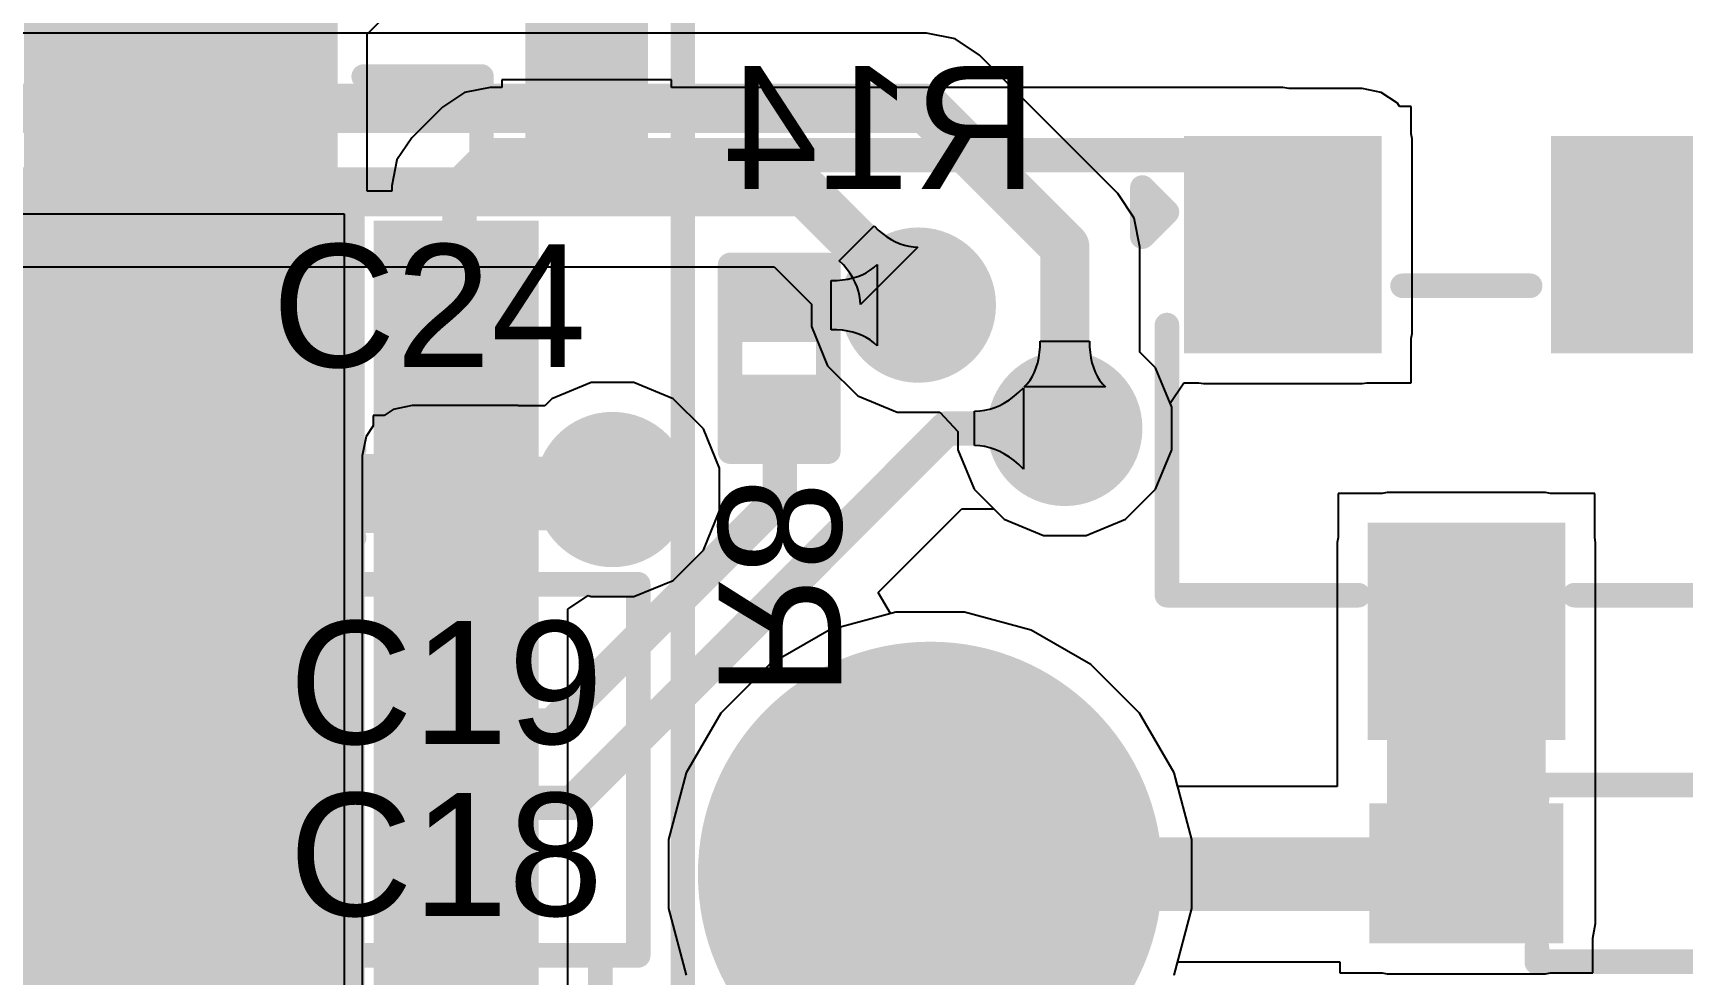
# Model space of a CAD drawing. Header units: millimetres. Extents: x -0.24 to 4.31, y 0 to 2.89.
# Drawn here: x 0.2416 to 0.5778, y 0.4435 to 0.6352 of the extents above; entities that cross this region are included whole.
import ezdxf

# ---------------------------------------------------------------- set-up
doc = ezdxf.new("R2010")
doc.units = ezdxf.units.MM
doc.header["$MEASUREMENT"] = 0
for name, color, linetype in [('BottomLayer', 5, 'Continuous'), ('BottomOverlay', 54, 'Continuous'), ('BottomPaste', 16, 'Continuous'), ('BottomSolder', 6, 'Continuous'), ('MultiLayer', 9, 'Continuous'), ('PadHoleLayer', 156, 'Continuous'), ('TopLayer', 1, 'Continuous'), ('TopOverlay', 2, 'Continuous'), ('TopPaste', 8, 'Continuous'), ('TopSolder', 216, 'Continuous'), ('ViaHoleLayer', 16, 'Continuous')]:
    doc.layers.add(name, color=color, linetype=linetype)
doc.styles.add('Arial', font='', dxfattribs={"height": 0.2})
doc.styles.get('Arial').set_extended_font_data('Arial')

# ---------------------------------------------------------------- blocks, each defined once
blk = doc.blocks.new('HF32FA_G_005_HSL1_21')
at = {"layer": 'BottomLayer'}
h = blk.add_hatch(color=5, dxfattribs=at)
edge = h.paths.add_edge_path()
edge.add_arc((-0.3, 0.14961), 0.04331, 0, 360)
at = {"layer": 'BottomSolder'}
h = blk.add_hatch(color=6, dxfattribs=at)
edge = h.paths.add_edge_path()
edge.add_arc((-0.3, 0.14961), 0.04731, 0, 360)
at = {"layer": 'MultiLayer'}
h = blk.add_hatch(color=9, dxfattribs=at)
edge = h.paths.add_edge_path()
edge.add_arc((-0.3, 0.14961), 0.04331, 0, 360)
at = {"layer": 'PadHoleLayer'}
h = blk.add_hatch(color=156, dxfattribs=at)
edge = h.paths.add_edge_path()
edge.add_arc((-0.3, 0.14961), 0.02165, 0, 360)
at = {"layer": 'TopLayer'}
h = blk.add_hatch(color=1, dxfattribs=at)
edge = h.paths.add_edge_path()
edge.add_arc((-0.3, 0.14961), 0.04331, 0, 360)
at = {"layer": 'TopSolder'}
h = blk.add_hatch(color=216, dxfattribs=at)
edge = h.paths.add_edge_path()
edge.add_arc((-0.3, 0.14961), 0.04731, 0, 360)
at = {"layer": 'TopOverlay', "const_width": 0.005}
blk.add_lwpolyline([(-0.347, 0.2), (0.347, 0.2)], dxfattribs=at)
blk = doc.blocks.new('QFNWB_56__7_7__B_29')
at = {"layer": 'BottomLayer'}
for points in [[(0.1122, 0.1122), (0.1122, -0.1122), (-0.1122, -0.1122), (-0.1122, 0.1122)], [(0.12205, -0.05079), (0.14764, -0.05079), (0.14764, -0.05945), (0.12205, -0.05945)], [(0.12205, -0.06654), (0.14764, -0.06654), (0.14764, -0.0752), (0.12205, -0.0752)], [(0.12205, -0.08228), (0.14764, -0.08228), (0.14764, -0.09094), (0.12205, -0.09094)], [(0.12205, -0.09803), (0.14764, -0.09803), (0.14764, -0.10669), (0.12205, -0.10669)], [(-0.03504, -0.12205), (-0.03504, -0.14764), (-0.0437, -0.14764), (-0.0437, -0.12205)], [(-0.01929, -0.12205), (-0.01929, -0.14764), (-0.02795, -0.14764), (-0.02795, -0.12205)], [(-0.00354, -0.12205), (-0.00354, -0.14764), (-0.0122, -0.14764), (-0.0122, -0.12205)], [(0.0122, -0.12205), (0.0122, -0.14764), (0.00354, -0.14764), (0.00354, -0.12205)], [(0.02795, -0.12205), (0.02795, -0.14764), (0.01929, -0.14764), (0.01929, -0.12205)], [(0.0437, -0.12205), (0.0437, -0.14764), (0.03504, -0.14764), (0.03504, -0.12205)], [(0.05945, -0.12205), (0.05945, -0.14764), (0.05079, -0.14764), (0.05079, -0.12205)], [(0.0752, -0.12205), (0.0752, -0.14764), (0.06654, -0.14764), (0.06654, -0.12205)], [(0.09094, -0.12205), (0.09094, -0.14764), (0.08228, -0.14764), (0.08228, -0.12205)], [(0.10669, -0.12205), (0.10669, -0.14764), (0.09803, -0.14764), (0.09803, -0.12205)]]:
    blk.add_hatch(color=5, dxfattribs=at).paths.add_polyline_path(points)
at = {"layer": 'BottomPaste'}
for points in [[(0.1122, 0.1122), (0.1122, -0.1122), (-0.1122, -0.1122), (-0.1122, 0.1122)], [(0.12205, -0.05079), (0.14764, -0.05079), (0.14764, -0.05945), (0.12205, -0.05945)], [(0.12205, -0.06654), (0.14764, -0.06654), (0.14764, -0.0752), (0.12205, -0.0752)], [(0.12205, -0.08228), (0.14764, -0.08228), (0.14764, -0.09094), (0.12205, -0.09094)], [(0.12205, -0.09803), (0.14764, -0.09803), (0.14764, -0.10669), (0.12205, -0.10669)], [(-0.03504, -0.12205), (-0.03504, -0.14764), (-0.0437, -0.14764), (-0.0437, -0.12205)], [(-0.01929, -0.12205), (-0.01929, -0.14764), (-0.02795, -0.14764), (-0.02795, -0.12205)], [(-0.00354, -0.12205), (-0.00354, -0.14764), (-0.0122, -0.14764), (-0.0122, -0.12205)], [(0.0122, -0.12205), (0.0122, -0.14764), (0.00354, -0.14764), (0.00354, -0.12205)], [(0.02795, -0.12205), (0.02795, -0.14764), (0.01929, -0.14764), (0.01929, -0.12205)], [(0.0437, -0.12205), (0.0437, -0.14764), (0.03504, -0.14764), (0.03504, -0.12205)], [(0.05945, -0.12205), (0.05945, -0.14764), (0.05079, -0.14764), (0.05079, -0.12205)], [(0.0752, -0.12205), (0.0752, -0.14764), (0.06654, -0.14764), (0.06654, -0.12205)], [(0.09094, -0.12205), (0.09094, -0.14764), (0.08228, -0.14764), (0.08228, -0.12205)], [(0.10669, -0.12205), (0.10669, -0.14764), (0.09803, -0.14764), (0.09803, -0.12205)]]:
    blk.add_hatch(color=16, dxfattribs=at).paths.add_polyline_path(points)
at = {"layer": 'BottomSolder'}
for points in [[(0.1162, 0.1162), (0.1162, -0.1162), (-0.1162, -0.1162), (-0.1162, 0.1162)], [(0.11805, -0.04679), (0.15164, -0.04679), (0.15164, -0.06345), (0.11805, -0.06345)], [(0.11805, -0.06254), (0.15164, -0.06254), (0.15164, -0.0792), (0.11805, -0.0792)], [(0.11805, -0.07828), (0.15164, -0.07828), (0.15164, -0.09495), (0.11805, -0.09495)], [(0.11805, -0.09403), (0.15164, -0.09403), (0.15164, -0.11069), (0.11805, -0.11069)], [(-0.03104, -0.11805), (-0.03104, -0.15164), (-0.0477, -0.15164), (-0.0477, -0.11805)], [(-0.01529, -0.11805), (-0.01529, -0.15164), (-0.03195, -0.15164), (-0.03195, -0.11805)], [(0.00046, -0.11805), (0.00046, -0.15164), (-0.0162, -0.15164), (-0.0162, -0.11805)], [(0.0162, -0.11805), (0.0162, -0.15164), (-0.00046, -0.15164), (-0.00046, -0.11805)], [(0.03195, -0.11805), (0.03195, -0.15164), (0.01529, -0.15164), (0.01529, -0.11805)], [(0.0477, -0.11805), (0.0477, -0.15164), (0.03104, -0.15164), (0.03104, -0.11805)], [(0.06345, -0.11805), (0.06345, -0.15164), (0.04679, -0.15164), (0.04679, -0.11805)], [(0.0792, -0.11805), (0.0792, -0.15164), (0.06254, -0.15164), (0.06254, -0.11805)], [(0.09494, -0.11805), (0.09494, -0.15164), (0.07828, -0.15164), (0.07828, -0.11805)], [(0.11069, -0.11805), (0.11069, -0.15164), (0.09403, -0.15164), (0.09403, -0.11805)]]:
    blk.add_hatch(color=6, dxfattribs=at).paths.add_polyline_path(points)
at = {"layer": 'BottomOverlay', "const_width": 0.005}
for points in [[(0.14, -0.116), (0.14, -0.14)], [(0.115, -0.14), (0.14, -0.14)]]:
    blk.add_lwpolyline(points, dxfattribs=at)
at = {"layer": 'BottomOverlay', "const_width": 0.0025}
for points in [[(0.13875, -0.116, 1), (0.14125, -0.116, 1)], [(0.11375, -0.14, 1), (0.11625, -0.14, 1)], [(0.13875, -0.14, 1), (0.14125, -0.14, 1)], [(0.13875, -0.14, 1), (0.14125, -0.14, 1)]]:
    blk.add_lwpolyline(points, format="xyb", close=True, dxfattribs=at)
blk = doc.blocks.new('R___0201_B_43')
at = {"layer": 'BottomLayer'}
for points in [[(-0.01614, 0.00728), (-0.00551, 0.00728), (-0.00551, -0.00728), (-0.01614, -0.00728)], [(0.00551, 0.00728), (0.01614, 0.00728), (0.01614, -0.00728), (0.00551, -0.00728)]]:
    blk.add_hatch(color=5, dxfattribs=at).paths.add_polyline_path(points)
at = {"layer": 'BottomPaste'}
for points in [[(-0.01614, 0.00728), (-0.00551, 0.00728), (-0.00551, -0.00728), (-0.01614, -0.00728)], [(0.00551, 0.00728), (0.01614, 0.00728), (0.01614, -0.00728), (0.00551, -0.00728)]]:
    blk.add_hatch(color=16, dxfattribs=at).paths.add_polyline_path(points)
at = {"layer": 'BottomSolder'}
for points in [[(-0.01831, 0.00945), (-0.00335, 0.00945), (-0.00335, -0.00945), (-0.01831, -0.00945)], [(0.00335, 0.00945), (0.01831, 0.00945), (0.01831, -0.00945), (0.00335, -0.00945)]]:
    blk.add_hatch(color=6, dxfattribs=at).paths.add_polyline_path(points)
at = {"layer": 'BottomOverlay', "const_width": 0.005}
for points in [[(-0.019, 0.01), (0.019, 0.01)], [(-0.019, 0.01), (-0.019, -0.01)], [(0.019, 0.01), (0.019, -0.01)], [(-0.019, -0.01), (0.019, -0.01)]]:
    blk.add_lwpolyline(points, dxfattribs=at)
at = {"layer": 'BottomOverlay', "const_width": 0.0025}
for points in [[(-0.02025, 0.01, 1), (-0.01775, 0.01, 1)], [(-0.02025, 0.01, 1), (-0.01775, 0.01, 1)], [(0.01775, 0.01, 1), (0.02025, 0.01, 1)], [(0.01775, 0.01, 1), (0.02025, 0.01, 1)], [(-0.02025, -0.01, 1), (-0.01775, -0.01, 1)], [(-0.02025, -0.01, 1), (-0.01775, -0.01, 1)], [(0.01775, -0.01, 1), (0.02025, -0.01, 1)], [(0.01775, -0.01, 1), (0.02025, -0.01, 1)]]:
    blk.add_lwpolyline(points, format="xyb", close=True, dxfattribs=at)
blk = doc.blocks.new('R___0201_B_48')
at = {"layer": 'BottomLayer'}
for points in [[(-0.01614, 0.00728), (-0.00551, 0.00728), (-0.00551, -0.00728), (-0.01614, -0.00728)], [(0.00551, 0.00728), (0.01614, 0.00728), (0.01614, -0.00728), (0.00551, -0.00728)]]:
    blk.add_hatch(color=5, dxfattribs=at).paths.add_polyline_path(points)
at = {"layer": 'BottomPaste'}
for points in [[(-0.01614, 0.00728), (-0.00551, 0.00728), (-0.00551, -0.00728), (-0.01614, -0.00728)], [(0.00551, 0.00728), (0.01614, 0.00728), (0.01614, -0.00728), (0.00551, -0.00728)]]:
    blk.add_hatch(color=16, dxfattribs=at).paths.add_polyline_path(points)
at = {"layer": 'BottomSolder'}
for points in [[(-0.01831, 0.00945), (-0.00335, 0.00945), (-0.00335, -0.00945), (-0.01831, -0.00945)], [(0.00335, 0.00945), (0.01831, 0.00945), (0.01831, -0.00945), (0.00335, -0.00945)]]:
    blk.add_hatch(color=6, dxfattribs=at).paths.add_polyline_path(points)
at = {"layer": 'BottomOverlay', "const_width": 0.005}
for points in [[(-0.019, 0.01), (0.019, 0.01)], [(-0.019, 0.01), (-0.019, -0.01)], [(0.019, 0.01), (0.019, -0.01)], [(-0.019, -0.01), (0.019, -0.01)]]:
    blk.add_lwpolyline(points, dxfattribs=at)
at = {"layer": 'BottomOverlay', "const_width": 0.0025}
for points in [[(-0.02025, 0.01, 1), (-0.01775, 0.01, 1)], [(-0.02025, 0.01, 1), (-0.01775, 0.01, 1)], [(0.01775, 0.01, 1), (0.02025, 0.01, 1)], [(0.01775, 0.01, 1), (0.02025, 0.01, 1)], [(-0.02025, -0.01, 1), (-0.01775, -0.01, 1)], [(-0.02025, -0.01, 1), (-0.01775, -0.01, 1)], [(0.01775, -0.01, 1), (0.02025, -0.01, 1)], [(0.01775, -0.01, 1), (0.02025, -0.01, 1)]]:
    blk.add_lwpolyline(points, format="xyb", close=True, dxfattribs=at)
blk = doc.blocks.new('SOT_23_B_51')
at = {"layer": 'BottomLayer'}
for points in [[(-0.05354, 0.05748), (-0.02126, 0.05748), (-0.02126, 0.02126), (-0.05354, 0.02126)], [(0.02126, 0.05748), (0.05354, 0.05748), (0.05354, 0.02126), (0.02126, 0.02126)], [(-0.01614, -0.02126), (0.01614, -0.02126), (0.01614, -0.05748), (-0.01614, -0.05748)]]:
    blk.add_hatch(color=5, dxfattribs=at).paths.add_polyline_path(points)
at = {"layer": 'BottomPaste'}
for points in [[(-0.05354, 0.05748), (-0.02126, 0.05748), (-0.02126, 0.02126), (-0.05354, 0.02126)], [(0.02126, 0.05748), (0.05354, 0.05748), (0.05354, 0.02126), (0.02126, 0.02126)], [(-0.01614, -0.02126), (0.01614, -0.02126), (0.01614, -0.05748), (-0.01614, -0.05748)]]:
    blk.add_hatch(color=16, dxfattribs=at).paths.add_polyline_path(points)
at = {"layer": 'BottomSolder'}
for points in [[(-0.05754, 0.06148), (-0.01726, 0.06148), (-0.01726, 0.01726), (-0.05754, 0.01726)], [(0.01726, 0.06148), (0.05754, 0.06148), (0.05754, 0.01726), (0.01726, 0.01726)], [(-0.02014, -0.01726), (0.02014, -0.01726), (0.02014, -0.06148), (-0.02014, -0.06148)]]:
    blk.add_hatch(color=6, dxfattribs=at).paths.add_polyline_path(points)
at = {"layer": 'BottomOverlay', "const_width": 0.005}
for points in [[(-0.066, 0.041), (-0.066, 0.051)], [(-0.066, 0.051), (-0.061, 0.046)], [(-0.066, 0.041), (-0.061, 0.046)], [(-0.013, 0.031), (0.013, 0.031)], [(-0.061, -0.032), (-0.061, 0.023)], [(0.061, -0.032), (0.061, 0.023)], [(-0.061, -0.032), (-0.022, -0.032)], [(0.022, -0.032), (0.061, -0.032)]]:
    blk.add_lwpolyline(points, dxfattribs=at)
at = {"layer": 'BottomOverlay', "const_width": 0.0025}
for points in [[(-0.06725, 0.051, 1), (-0.06475, 0.051, 1)], [(-0.06725, 0.051, 1), (-0.06475, 0.051, 1)], [(-0.06225, 0.046, 1), (-0.05975, 0.046, 1)], [(-0.06225, 0.046, 1), (-0.05975, 0.046, 1)], [(-0.06725, 0.041, 1), (-0.06475, 0.041, 1)], [(-0.06725, 0.041, 1), (-0.06475, 0.041, 1)], [(-0.01425, 0.031, 1), (-0.01175, 0.031, 1)], [(0.01175, 0.031, 1), (0.01425, 0.031, 1)], [(-0.06225, 0.023, 1), (-0.05975, 0.023, 1)], [(0.05975, 0.023, 1), (0.06225, 0.023, 1)], [(-0.06225, -0.032, 1), (-0.05975, -0.032, 1)], [(-0.06225, -0.032, 1), (-0.05975, -0.032, 1)], [(-0.02325, -0.032, 1), (-0.02075, -0.032, 1)], [(0.02075, -0.032, 1), (0.02325, -0.032, 1)], [(0.05975, -0.032, 1), (0.06225, -0.032, 1)], [(0.05975, -0.032, 1), (0.06225, -0.032, 1)]]:
    blk.add_lwpolyline(points, format="xyb", close=True, dxfattribs=at)
blk = doc.blocks.new('SOD_523F_B_58')
at = {"layer": 'BottomLayer'}
for points in [[(-0.05512, 0.01024), (-0.02362, 0.01024), (-0.02362, -0.01024), (-0.05512, -0.01024)], [(0.02362, 0.01024), (0.05512, 0.01024), (0.05512, -0.01024), (0.02362, -0.01024)]]:
    blk.add_hatch(color=5, dxfattribs=at).paths.add_polyline_path(points)
at = {"layer": 'BottomOverlay'}
for points in [[(0.02902, 0.01299), (0.07002, 0.01299), (0.07002, 0.01999), (0.02902, 0.01999)], [(0.05902, -0.01401), (0.07002, -0.01401), (0.07002, 0.01499), (0.05902, 0.01499)], [(0.02902, -0.02001), (0.07002, -0.02001), (0.07002, -0.01301), (0.02902, -0.01301)]]:
    blk.add_hatch(color=54, dxfattribs=at).paths.add_polyline_path(points)
at = {"layer": 'BottomPaste'}
for points in [[(-0.05512, 0.01024), (-0.02362, 0.01024), (-0.02362, -0.01024), (-0.05512, -0.01024)], [(0.02362, 0.01024), (0.05512, 0.01024), (0.05512, -0.01024), (0.02362, -0.01024)]]:
    blk.add_hatch(color=16, dxfattribs=at).paths.add_polyline_path(points)
at = {"layer": 'BottomSolder'}
for points in [[(-0.05912, 0.01424), (-0.01962, 0.01424), (-0.01962, -0.01424), (-0.05912, -0.01424)], [(0.01962, 0.01424), (0.05912, 0.01424), (0.05912, -0.01424), (0.01962, -0.01424)]]:
    blk.add_hatch(color=6, dxfattribs=at).paths.add_polyline_path(points)
at = {"layer": 'BottomOverlay', "const_width": 0.005}
for points in [[(-0.025, 0.018), (0.029, 0.018)], [(-0.025, 0.01485), (-0.025, 0.018)], [(-0.025, -0.01815), (-0.025, -0.015)], [(-0.025, -0.018), (0.029, -0.018)]]:
    blk.add_lwpolyline(points, dxfattribs=at)
at = {"layer": 'BottomOverlay', "const_width": 0.0025}
for points in [[(-0.02625, 0.018, 1), (-0.02375, 0.018, 1)], [(-0.02625, 0.018, 1), (-0.02375, 0.018, 1)], [(0.02775, 0.018, 1), (0.03025, 0.018, 1)], [(-0.02625, 0.01485, 1), (-0.02375, 0.01485, 1)], [(-0.02625, -0.015, 1), (-0.02375, -0.015, 1)], [(-0.02625, -0.018, 1), (-0.02375, -0.018, 1)], [(-0.02625, -0.01815, 1), (-0.02375, -0.01815, 1)], [(0.02775, -0.018, 1), (0.03025, -0.018, 1)]]:
    blk.add_lwpolyline(points, format="xyb", close=True, dxfattribs=at)
blk = doc.blocks.new('CAP_0201_63')
at = {"layer": 'TopLayer'}
for points in [[(-0.01772, 0.00591), (-0.00591, 0.00591), (-0.00591, -0.00591), (-0.01772, -0.00591)], [(0.00591, 0.00591), (0.01772, 0.00591), (0.01772, -0.00591), (0.00591, -0.00591)]]:
    blk.add_hatch(color=1, dxfattribs=at).paths.add_polyline_path(points)
at = {"layer": 'TopPaste'}
for points in [[(-0.01772, 0.00591), (-0.00591, 0.00591), (-0.00591, -0.00591), (-0.01772, -0.00591)], [(0.00591, 0.00591), (0.01772, 0.00591), (0.01772, -0.00591), (0.00591, -0.00591)]]:
    blk.add_hatch(color=8, dxfattribs=at).paths.add_polyline_path(points)
at = {"layer": 'TopSolder'}
for points in [[(-0.01988, 0.00807), (-0.00374, 0.00807), (-0.00374, -0.00807), (-0.01988, -0.00807)], [(0.00374, 0.00807), (0.01988, 0.00807), (0.01988, -0.00807), (0.00374, -0.00807)]]:
    blk.add_hatch(color=216, dxfattribs=at).paths.add_polyline_path(points)
at = {"layer": 'TopOverlay', "const_width": 0.005}
for points in [[(-0.021, 0.009), (-0.008, 0.009)], [(-0.021, -0.009), (-0.021, 0.009)], [(0.008, 0.009), (0.021, 0.009)], [(0.021, -0.009), (0.021, 0.009)], [(-0.021, -0.009), (-0.008, -0.009)], [(0.008, -0.009), (0.021, -0.009)]]:
    blk.add_lwpolyline(points, dxfattribs=at)
at = {"layer": 'TopOverlay', "const_width": 0.0025}
for points in [[(-0.02225, 0.009, 1), (-0.01975, 0.009, 1)], [(-0.02225, 0.009, 1), (-0.01975, 0.009, 1)], [(-0.00925, 0.009, 1), (-0.00675, 0.009, 1)], [(0.00675, 0.009, 1), (0.00925, 0.009, 1)], [(0.01975, 0.009, 1), (0.02225, 0.009, 1)], [(0.01975, 0.009, 1), (0.02225, 0.009, 1)], [(-0.02225, -0.009, 1), (-0.01975, -0.009, 1)], [(-0.02225, -0.009, 1), (-0.01975, -0.009, 1)], [(-0.00925, -0.009, 1), (-0.00675, -0.009, 1)], [(0.00675, -0.009, 1), (0.00925, -0.009, 1)], [(0.01975, -0.009, 1), (0.02225, -0.009, 1)], [(0.01975, -0.009, 1), (0.02225, -0.009, 1)]]:
    blk.add_lwpolyline(points, format="xyb", close=True, dxfattribs=at)

msp = doc.modelspace()

# ---------------------------------------------------------------- hatches: boundary and pattern name
at = {"layer": 'BottomLayer'}
for points in [[(0.48009, 0.57403), (0.51237, 0.57403), (0.51237, 0.61371), (0.48009, 0.61371)], [(0.51749, 0.45391), (0.54977, 0.45391), (0.54977, 0.53152), (0.51749, 0.53152)]]:
    msp.add_hatch(color=5, dxfattribs=at).paths.add_polyline_path(points)
h = msp.add_hatch(color=5, dxfattribs=at)
edge = h.paths.add_edge_path()
edge.add_arc((0.422, 0.57983), 0.01181, 0, 360)
h = msp.add_hatch(color=5, dxfattribs=at)
edge = h.paths.add_edge_path()
edge.add_arc((0.26392, 0.557), 0.01181, 0, 360)
h = msp.add_hatch(color=5, dxfattribs=at)
edge = h.paths.add_edge_path()
edge.add_arc((0.45183, 0.55473), 0.01181, 0, 360)
h = msp.add_hatch(color=5, dxfattribs=at)
edge = h.paths.add_edge_path()
edge.add_arc((0.3597, 0.54229), 0.01181, 0, 360)
h = msp.add_hatch(color=5, dxfattribs=at)
edge = h.paths.add_edge_path()
edge.add_arc((0.26392, 0.511), 0.01181, 0, 360)
h = msp.add_hatch(color=5, dxfattribs=at)
edge = h.paths.add_edge_path()
edge.add_arc((0.26392, 0.465), 0.01181, 0, 360)
at = {"layer": 'BottomSolder'}
h = msp.add_hatch(color=6, dxfattribs=at)
edge = h.paths.add_edge_path()
edge.add_arc((0.422, 0.57983), 0.01581, 0, 360)
h = msp.add_hatch(color=6, dxfattribs=at)
edge = h.paths.add_edge_path()
edge.add_arc((0.26392, 0.557), 0.01581, 0, 360)
h = msp.add_hatch(color=6, dxfattribs=at)
edge = h.paths.add_edge_path()
edge.add_arc((0.45183, 0.55473), 0.01581, 0, 360)
h = msp.add_hatch(color=6, dxfattribs=at)
edge = h.paths.add_edge_path()
edge.add_arc((0.3597, 0.54229), 0.01581, 0, 360)
h = msp.add_hatch(color=6, dxfattribs=at)
edge = h.paths.add_edge_path()
edge.add_arc((0.26392, 0.511), 0.01581, 0, 360)
h = msp.add_hatch(color=6, dxfattribs=at)
edge = h.paths.add_edge_path()
edge.add_arc((0.26392, 0.465), 0.01581, 0, 360)
at = {"layer": 'TopLayer'}
h = msp.add_hatch(color=1, dxfattribs=at)
edge = h.paths.add_edge_path()
edge.add_arc((0.422, 0.57983), 0.01181, 0, 360)
for points in [[(0.1, 0.391), (0.288, 0.391), (0.288, 0.58), (0.1, 0.58)], [(0.31889, 0.37531), (0.34038, 0.37531), (0.34038, 0.54916), (0.31889, 0.54916)], [(0.27765, 0.53558), (0.30914, 0.53558), (0.30914, 0.54739), (0.27765, 0.54739)]]:
    msp.add_hatch(color=1, dxfattribs=at).paths.add_polyline_path(points)
h = msp.add_hatch(color=1, dxfattribs=at)
edge = h.paths.add_edge_path()
edge.add_arc((0.26392, 0.557), 0.01181, 0, 360)
h = msp.add_hatch(color=1, dxfattribs=at)
edge = h.paths.add_edge_path()
edge.add_arc((0.45183, 0.55473), 0.01181, 0, 360)
h = msp.add_hatch(color=1, dxfattribs=at)
edge = h.paths.add_edge_path()
edge.add_arc((0.3597, 0.54229), 0.01181, 0, 360)
h = msp.add_hatch(color=1, dxfattribs=at)
edge = h.paths.add_edge_path()
edge.add_arc((0.26392, 0.511), 0.01181, 0, 360)
h = msp.add_hatch(color=1, dxfattribs=at)
edge = h.paths.add_edge_path()
edge.add_arc((0.26392, 0.465), 0.01181, 0, 360)
at = {"layer": 'TopSolder'}
h = msp.add_hatch(color=216, dxfattribs=at)
edge = h.paths.add_edge_path()
edge.add_arc((0.422, 0.57983), 0.01581, 0, 360)
h = msp.add_hatch(color=216, dxfattribs=at)
edge = h.paths.add_edge_path()
edge.add_arc((0.26392, 0.557), 0.01581, 0, 360)
h = msp.add_hatch(color=216, dxfattribs=at)
edge = h.paths.add_edge_path()
edge.add_arc((0.45183, 0.55473), 0.01581, 0, 360)
h = msp.add_hatch(color=216, dxfattribs=at)
edge = h.paths.add_edge_path()
edge.add_arc((0.3597, 0.54229), 0.01581, 0, 360)
h = msp.add_hatch(color=216, dxfattribs=at)
edge = h.paths.add_edge_path()
edge.add_arc((0.26392, 0.511), 0.01581, 0, 360)
h = msp.add_hatch(color=216, dxfattribs=at)
edge = h.paths.add_edge_path()
edge.add_arc((0.26392, 0.465), 0.01581, 0, 360)
at = {"layer": 'ViaHoleLayer'}
h = msp.add_hatch(color=16, dxfattribs=at)
edge = h.paths.add_edge_path()
edge.add_arc((0.422, 0.57983), 0.00591, 0, 360)
h = msp.add_hatch(color=16, dxfattribs=at)
edge = h.paths.add_edge_path()
edge.add_arc((0.26392, 0.557), 0.00591, 0, 360)
h = msp.add_hatch(color=16, dxfattribs=at)
edge = h.paths.add_edge_path()
edge.add_arc((0.45183, 0.55473), 0.00591, 0, 360)
h = msp.add_hatch(color=16, dxfattribs=at)
edge = h.paths.add_edge_path()
edge.add_arc((0.3597, 0.54229), 0.00591, 0, 360)
h = msp.add_hatch(color=16, dxfattribs=at)
edge = h.paths.add_edge_path()
edge.add_arc((0.26392, 0.511), 0.00591, 0, 360)
h = msp.add_hatch(color=16, dxfattribs=at)
edge = h.paths.add_edge_path()
edge.add_arc((0.26392, 0.465), 0.00591, 0, 360)

# ---------------------------------------------------------------- linework, layer by layer
at = {"layer": 'BottomLayer'}
for p, q in [((0.30969, 0.63498), (0.39379, 0.71907)), ((0.30969, 0.60306), (0.30969, 0.63498)), ((0.37171, 0.62569), (0.33714, 0.62569)), ((0.33714, 0.62569), (0.33714, 0.62414)), ((0.37171, 0.62414), (0.37171, 0.62569)), ((0.3295, 0.6231), (0.32503, 0.62011)), ((0.33476, 0.62414), (0.3295, 0.6231)), ((0.33714, 0.62414), (0.33476, 0.62414)), ((0.49623, 0.62414), (0.37171, 0.62414)), ((0.49743, 0.6239), (0.49623, 0.62414)), ((0.51237, 0.6239), (0.49743, 0.6239)), ((0.51627, 0.62313), (0.51237, 0.6239)), ((0.51958, 0.62092), (0.51627, 0.62313)), ((0.32503, 0.62011), (0.31877, 0.61385)), ((0.52002, 0.62026), (0.51958, 0.62092)), ((0.52237, 0.62026), (0.52002, 0.62026)), ((0.52237, 0.61469), (0.52237, 0.62026)), ((0.31877, 0.61385), (0.31578, 0.60938)), ((0.52257, 0.61371), (0.52237, 0.61469)), ((0.52257, 0.57403), (0.52257, 0.61371)), ((0.31578, 0.60938), (0.31474, 0.60411)), ((0.31474, 0.60306), (0.30969, 0.60306)), ((0.31474, 0.60411), (0.31474, 0.60306)), ((0.08095, 0.59841), (0.30505, 0.59841)), ((0.30505, 0.59841), (0.30505, 0.57439)), ((0.40541, 0.58486), (0.40656, 0.58496)), ((0.40656, 0.58496), (0.40764, 0.58512)), ((0.40764, 0.58512), (0.40866, 0.58535)), ((0.40866, 0.58535), (0.40963, 0.58564)), ((0.40963, 0.58564), (0.41053, 0.586)), ((0.41053, 0.586), (0.41138, 0.58643)), ((0.41138, 0.58643), (0.41217, 0.58692)), ((0.41217, 0.58692), (0.4129, 0.58747)), ((0.4129, 0.58747), (0.41357, 0.58809)), ((0.41357, 0.58809), (0.41357, 0.57156)), ((0.40421, 0.58483), (0.40541, 0.58486)), ((0.40421, 0.57483), (0.40421, 0.58483)), ((0.40541, 0.57479), (0.40421, 0.57483)), ((0.40656, 0.5747), (0.40541, 0.57479)), ((0.30505, 0.57439), (0.30505, 0.55865)), ((0.40764, 0.57453), (0.40656, 0.5747)), ((0.40866, 0.5743), (0.40764, 0.57453)), ((0.40963, 0.57401), (0.40866, 0.5743)), ((0.41053, 0.57365), (0.40963, 0.57401)), ((0.41138, 0.57323), (0.41053, 0.57365)), ((0.41217, 0.57274), (0.41138, 0.57323)), ((0.4129, 0.57218), (0.41217, 0.57274)), ((0.41357, 0.57156), (0.4129, 0.57218)), ((0.52237, 0.57305), (0.52257, 0.57403)), ((0.52237, 0.56403), (0.52237, 0.57305)), ((0.4415, 0.56128), (0.44245, 0.56209)), ((0.44245, 0.56209), (0.4434, 0.563)), ((0.4434, 0.563), (0.4434, 0.54646)), ((0.47331, 0.55988), (0.47608, 0.56403)), ((0.47608, 0.56403), (0.4791, 0.56403)), ((0.4791, 0.56403), (0.48009, 0.56384)), ((0.48009, 0.56384), (0.51237, 0.56384)), ((0.51237, 0.56384), (0.51336, 0.56403)), ((0.51336, 0.56403), (0.52237, 0.56403)), ((0.30505, 0.55865), (0.30505, 0.5429)), ((0.43346, 0.55823), (0.43451, 0.55828)), ((0.43346, 0.55123), (0.43346, 0.55823)), ((0.43451, 0.55828), (0.43554, 0.55842)), ((0.43554, 0.55842), (0.43657, 0.55866)), ((0.43657, 0.55866), (0.43758, 0.55899)), ((0.43758, 0.55899), (0.43858, 0.55942)), ((0.43858, 0.55942), (0.43956, 0.55995)), ((0.43956, 0.55995), (0.44054, 0.56057)), ((0.44054, 0.56057), (0.4415, 0.56128)), ((0.47364, 0.55907), (0.47331, 0.55988)), ((0.47364, 0.55039), (0.47364, 0.55907)), ((0.43451, 0.55118), (0.43346, 0.55123)), ((0.43554, 0.55104), (0.43451, 0.55118)), ((0.43657, 0.5508), (0.43554, 0.55104)), ((0.43758, 0.55047), (0.43657, 0.5508)), ((0.43858, 0.55004), (0.43758, 0.55047)), ((0.43956, 0.54951), (0.43858, 0.55004)), ((0.44054, 0.54889), (0.43956, 0.54951)), ((0.4415, 0.54818), (0.44054, 0.54889)), ((0.44245, 0.54737), (0.4415, 0.54818)), ((0.47032, 0.54237), (0.47364, 0.55039)), ((0.4434, 0.54646), (0.44245, 0.54737)), ((0.30505, 0.5429), (0.30505, 0.52715)), ((0.46418, 0.53624), (0.47032, 0.54237)), ((0.5165, 0.54151), (0.50749, 0.54151)), ((0.50749, 0.54151), (0.50749, 0.5325)), ((0.51749, 0.54171), (0.5165, 0.54151)), ((0.54977, 0.54171), (0.51749, 0.54171)), ((0.55076, 0.54151), (0.54977, 0.54171)), ((0.55977, 0.54151), (0.55076, 0.54151)), ((0.55977, 0.5325), (0.55977, 0.54151)), ((0.41382, 0.52135), (0.43083, 0.53836)), ((0.43083, 0.53836), (0.43735, 0.53836)), ((0.43735, 0.53836), (0.43948, 0.53624)), ((0.43948, 0.53624), (0.44749, 0.53292)), ((0.45617, 0.53292), (0.46418, 0.53624)), ((0.44749, 0.53292), (0.45617, 0.53292)), ((0.50749, 0.5325), (0.50729, 0.53152)), ((0.50729, 0.53152), (0.50729, 0.48184)), ((0.55997, 0.53152), (0.55977, 0.5325)), ((0.55997, 0.45391), (0.55997, 0.53152)), ((0.30505, 0.52715), (0.30505, 0.5114)), ((0.41632, 0.51702), (0.41382, 0.52135)), ((0.41738, 0.51731), (0.41632, 0.51702)), ((0.43141, 0.51731), (0.41738, 0.51731)), ((0.44497, 0.51367), (0.43141, 0.51731)), ((0.30505, 0.5114), (0.30505, 0.49565)), ((0.45713, 0.50666), (0.44497, 0.51367)), ((0.46705, 0.49673), (0.45713, 0.50666)), ((0.30505, 0.49565), (0.30505, 0.47991)), ((0.47407, 0.48458), (0.46705, 0.49673)), ((0.4748, 0.48184), (0.47407, 0.48458)), ((0.50729, 0.48184), (0.4748, 0.48184)), ((0.30505, 0.47991), (0.30505, 0.46416)), ((0.30505, 0.46416), (0.30505, 0.44841)), ((0.55938, 0.45095), (0.55997, 0.45391)), ((0.55938, 0.44391), (0.55938, 0.45095)), ((0.30505, 0.44841), (0.30505, 0.43266)), ((0.47407, 0.44342), (0.4748, 0.44616)), ((0.4748, 0.44616), (0.50788, 0.44616)), ((0.50788, 0.44616), (0.50788, 0.44391)), ((0.50788, 0.44391), (0.5165, 0.44391)), ((0.5165, 0.44391), (0.51749, 0.44372)), ((0.51749, 0.44372), (0.54977, 0.44372)), ((0.54977, 0.44372), (0.55076, 0.44391)), ((0.55076, 0.44391), (0.55938, 0.44391))]:
    msp.add_line(p, q, dxfattribs=at)
for points, const_width in [([(0.24812, 0.62121), (0.24812, 0.6645)], 0.008), ([(0.26387, 0.62121), (0.26387, 0.65861)], 0.008), ([(0.27962, 0.62121), (0.27962, 0.64655)], 0.008), ([(0.29536, 0.62121), (0.29536, 0.64084)], 0.008), ([(0.3285, 0.60411), (0.33476, 0.61038)], 0.007), ([(0.33476, 0.61038), (0.35443, 0.61038)], 0.007), ([(0.35443, 0.61038), (0.49623, 0.61038)], 0.007), ([(0.3285, 0.58956), (0.3285, 0.60411)], 0.007), ([(0.32784, 0.5889), (0.3285, 0.58956)], 0.007), ([(0.32784, 0.58872), (0.32784, 0.5889)], 0.007), ([(0.39345, 0.57983), (0.422, 0.57983)], 0.01), ([(0.39377, 0.54057), (0.39377, 0.55848)], 0.007), ([(0.35149, 0.47849), (0.42773, 0.55473)], 0.007), ([(0.42773, 0.55473), (0.45183, 0.55473)], 0.007), ([(0.32784, 0.54148), (0.35889, 0.54148)], 0.008), ([(0.35889, 0.54148), (0.3597, 0.54229)], 0.008), ([(0.34744, 0.49424), (0.39377, 0.54057)], 0.007), ([(0.32784, 0.49424), (0.34744, 0.49424)], 0.007), ([(0.32784, 0.47849), (0.35149, 0.47849)], 0.007), ([(0.42439, 0.464), (0.53278, 0.464)], 0.015), ([(0.53278, 0.464), (0.53363, 0.46315)], 0.015), ([(0.53363, 0.46315), (0.54163, 0.46315)], 0.005)]:
    msp.add_lwpolyline(points, dxfattribs=dict(at, const_width=const_width))
for points, const_width in [([(0.24612, 0.62121, 1), (0.25012, 0.62121, 1)], 0.004), ([(0.26187, 0.62121, 1), (0.26587, 0.62121, 1)], 0.004), ([(0.27762, 0.62121, 1), (0.28162, 0.62121, 1)], 0.004), ([(0.29336, 0.62121, 1), (0.29736, 0.62121, 1)], 0.004), ([(0.33301, 0.61038, 1), (0.33651, 0.61038, 1)], 0.0035), ([(0.33301, 0.61038, 1), (0.33651, 0.61038, 1)], 0.0035), ([(0.35268, 0.61038, 1), (0.35618, 0.61038, 1)], 0.0035), ([(0.35268, 0.61038, 1), (0.35618, 0.61038, 1)], 0.0035), ([(0.49448, 0.61038, 1), (0.49798, 0.61038, 1)], 0.0035), ([(0.32675, 0.60411, 1), (0.33025, 0.60411, 1)], 0.0035), ([(0.32675, 0.60411, 1), (0.33025, 0.60411, 1)], 0.0035), ([(0.32609, 0.5889, 1), (0.32959, 0.5889, 1)], 0.0035), ([(0.32609, 0.5889, 1), (0.32959, 0.5889, 1)], 0.0035), ([(0.32609, 0.58872, 1), (0.32959, 0.58872, 1)], 0.0035), ([(0.32675, 0.58956, 1), (0.33025, 0.58956, 1)], 0.0035), ([(0.32675, 0.58956, 1), (0.33025, 0.58956, 1)], 0.0035), ([(0.39095, 0.57983, 1), (0.39595, 0.57983, 1)], 0.005), ([(0.4195, 0.57983, 1), (0.4245, 0.57983, 1)], 0.005), ([(0.39202, 0.55848, 1), (0.39552, 0.55848, 1)], 0.0035), ([(0.42598, 0.55473, 1), (0.42948, 0.55473, 1)], 0.0035), ([(0.42598, 0.55473, 1), (0.42948, 0.55473, 1)], 0.0035), ([(0.45008, 0.55473, 1), (0.45358, 0.55473, 1)], 0.0035), ([(0.32584, 0.54148, 1), (0.32984, 0.54148, 1)], 0.004), ([(0.35689, 0.54148, 1), (0.36089, 0.54148, 1)], 0.004), ([(0.35689, 0.54148, 1), (0.36089, 0.54148, 1)], 0.004), ([(0.3577, 0.54229, 1), (0.3617, 0.54229, 1)], 0.004), ([(0.39202, 0.54057, 1), (0.39552, 0.54057, 1)], 0.0035), ([(0.39202, 0.54057, 1), (0.39552, 0.54057, 1)], 0.0035), ([(0.32609, 0.49424, 1), (0.32959, 0.49424, 1)], 0.0035), ([(0.34569, 0.49424, 1), (0.34919, 0.49424, 1)], 0.0035), ([(0.34569, 0.49424, 1), (0.34919, 0.49424, 1)], 0.0035), ([(0.32609, 0.47849, 1), (0.32959, 0.47849, 1)], 0.0035), ([(0.34974, 0.47849, 1), (0.35324, 0.47849, 1)], 0.0035), ([(0.34974, 0.47849, 1), (0.35324, 0.47849, 1)], 0.0035), ([(0.42064, 0.464, 1), (0.42814, 0.464, 1)], 0.0075), ([(0.52903, 0.464, 1), (0.53653, 0.464, 1)], 0.0075), ([(0.52903, 0.464, 1), (0.53653, 0.464, 1)], 0.0075), ([(0.52988, 0.46315, 1), (0.53738, 0.46315, 1)], 0.0075), ([(0.53238, 0.46315, 1), (0.53488, 0.46315, 1)], 0.0025), ([(0.54038, 0.46315, 1), (0.54288, 0.46315, 1)], 0.0025)]:
    msp.add_lwpolyline(points, format="xyb", close=True, dxfattribs=dict(at, const_width=const_width))
at = {"layer": 'BottomOverlay', "const_width": 0.005}
msp.add_lwpolyline([(0.36443, 0.60721), (0.37979, 0.60721)], dxfattribs=at)
at = {"layer": 'BottomOverlay', "const_width": 0.0025}
for points in [[(0.36318, 0.60721, 1), (0.36568, 0.60721, 1)], [(0.37854, 0.60721, 1), (0.38104, 0.60721, 1)]]:
    msp.add_lwpolyline(points, format="xyb", close=True, dxfattribs=at)
at = {"layer": 'TopLayer'}
for p, q in [((0.42364, 0.63519), (0.23117, 0.63519)), ((0.4295, 0.63402), (0.42364, 0.63519)), ((0.43446, 0.63071), (0.4295, 0.63402)), ((0.46264, 0.60252), (0.43446, 0.63071)), ((0.46596, 0.59756), (0.46264, 0.60252)), ((0.40589, 0.58887), (0.41296, 0.59594)), ((0.41296, 0.59594), (0.41383, 0.59511)), ((0.41383, 0.59511), (0.41471, 0.59438)), ((0.46712, 0.59171), (0.46596, 0.59756)), ((0.42188, 0.59164), (0.41019, 0.57995)), ((0.41471, 0.59438), (0.41559, 0.59373)), ((0.41559, 0.59373), (0.41647, 0.59316)), ((0.41647, 0.59316), (0.41736, 0.59269)), ((0.41736, 0.59269), (0.41826, 0.5923)), ((0.41826, 0.5923), (0.41916, 0.59201)), ((0.41916, 0.59201), (0.42006, 0.5918)), ((0.42006, 0.5918), (0.42097, 0.59167)), ((0.42097, 0.59167), (0.42188, 0.59164)), ((0.46712, 0.57028), (0.46712, 0.59171)), ((0.40671, 0.588), (0.40589, 0.58887)), ((0.18627, 0.5876), (0.3926, 0.5876)), ((0.3926, 0.5876), (0.40019, 0.58001)), ((0.40745, 0.58712), (0.40671, 0.588)), ((0.4081, 0.58624), (0.40745, 0.58712)), ((0.40866, 0.58535), (0.4081, 0.58624)), ((0.40914, 0.58446), (0.40866, 0.58535)), ((0.40952, 0.58357), (0.40914, 0.58446)), ((0.40982, 0.58267), (0.40952, 0.58357)), ((0.41003, 0.58177), (0.40982, 0.58267)), ((0.41016, 0.58086), (0.41003, 0.58177)), ((0.40019, 0.58001), (0.40019, 0.57549)), ((0.41019, 0.57995), (0.41016, 0.58086)), ((0.40019, 0.57549), (0.40351, 0.56747)), ((0.4468, 0.57132), (0.44683, 0.57252)), ((0.44683, 0.57252), (0.45683, 0.57252)), ((0.45683, 0.57252), (0.45686, 0.57132)), ((0.44601, 0.5671), (0.44631, 0.56807)), ((0.44631, 0.56807), (0.44654, 0.56909)), ((0.44654, 0.56909), (0.4467, 0.57017)), ((0.4467, 0.57017), (0.4468, 0.57132)), ((0.45686, 0.57132), (0.45696, 0.57017)), ((0.45696, 0.57017), (0.45712, 0.56909)), ((0.45712, 0.56909), (0.45735, 0.56807)), ((0.45735, 0.56807), (0.45765, 0.5671)), ((0.47032, 0.56708), (0.46712, 0.57028)), ((0.40351, 0.56747), (0.40965, 0.56134)), ((0.44474, 0.56456), (0.44523, 0.56535)), ((0.44523, 0.56535), (0.44565, 0.5662)), ((0.44565, 0.5662), (0.44601, 0.5671)), ((0.45765, 0.5671), (0.45801, 0.5662)), ((0.45801, 0.5662), (0.45843, 0.56535)), ((0.45843, 0.56535), (0.45892, 0.56456)), ((0.47364, 0.55907), (0.47032, 0.56708)), ((0.35536, 0.5641), (0.34734, 0.56078)), ((0.36404, 0.5641), (0.35536, 0.5641)), ((0.37205, 0.56078), (0.36404, 0.5641)), ((0.44356, 0.56316), (0.44418, 0.56383)), ((0.4601, 0.56316), (0.44356, 0.56316)), ((0.44418, 0.56383), (0.44474, 0.56456)), ((0.45892, 0.56456), (0.45948, 0.56383)), ((0.45948, 0.56383), (0.4601, 0.56316)), ((0.31499, 0.55858), (0.3132, 0.55739)), ((0.31889, 0.55936), (0.31499, 0.55858)), ((0.34038, 0.55936), (0.31889, 0.55936)), ((0.34054, 0.55932), (0.34038, 0.55936)), ((0.34588, 0.55932), (0.34054, 0.55932)), ((0.34734, 0.56078), (0.34588, 0.55932)), ((0.37819, 0.55465), (0.37205, 0.56078)), ((0.40965, 0.56134), (0.41766, 0.55802)), ((0.41766, 0.55802), (0.42634, 0.55802)), ((0.42634, 0.55802), (0.43002, 0.55413)), ((0.47364, 0.55039), (0.47364, 0.55907)), ((0.31095, 0.55528), (0.30947, 0.55306)), ((0.3132, 0.55739), (0.31095, 0.55739)), ((0.31095, 0.55739), (0.31095, 0.55528)), ((0.38151, 0.54663), (0.37819, 0.55465)), ((0.30947, 0.55306), (0.30869, 0.54916)), ((0.43002, 0.55413), (0.43002, 0.55039)), ((0.30869, 0.54916), (0.30869, 0.39325)), ((0.43002, 0.55039), (0.43334, 0.54237)), ((0.47032, 0.54237), (0.47364, 0.55039)), ((0.38151, 0.53796), (0.38151, 0.54663)), ((0.43334, 0.54237), (0.43948, 0.53624)), ((0.46418, 0.53624), (0.47032, 0.54237)), ((0.37819, 0.52994), (0.38151, 0.53796)), ((0.43948, 0.53624), (0.44749, 0.53292)), ((0.45617, 0.53292), (0.46418, 0.53624)), ((0.44749, 0.53292), (0.45617, 0.53292)), ((0.37205, 0.5238), (0.37819, 0.52994)), ((0.36404, 0.52048), (0.37205, 0.5238)), ((0.35058, 0.51796), (0.35473, 0.52074)), ((0.35058, 0.40439), (0.35058, 0.51796)), ((0.35473, 0.52074), (0.35536, 0.52048)), ((0.35536, 0.52048), (0.36404, 0.52048)), ((0.41738, 0.51731), (0.40382, 0.51367)), ((0.43141, 0.51731), (0.41738, 0.51731)), ((0.44497, 0.51367), (0.43141, 0.51731)), ((0.40382, 0.51367), (0.39166, 0.50666)), ((0.45713, 0.50666), (0.44497, 0.51367)), ((0.39166, 0.50666), (0.38174, 0.49673)), ((0.46705, 0.49673), (0.45713, 0.50666)), ((0.38174, 0.49673), (0.37472, 0.48458)), ((0.47407, 0.48458), (0.46705, 0.49673)), ((0.37472, 0.48458), (0.37109, 0.47102)), ((0.4777, 0.47102), (0.47407, 0.48458)), ((0.37109, 0.47102), (0.37109, 0.45698)), ((0.4777, 0.45698), (0.4777, 0.47102)), ((0.37109, 0.45698), (0.37472, 0.44342)), ((0.47407, 0.44342), (0.4777, 0.45698))]:
    msp.add_line(p, q, dxfattribs=at)
for points, const_width in [([(0.22484, 0.61989), (0.42364, 0.61989)], 0.01), ([(0.42364, 0.61989), (0.45183, 0.59171)], 0.01), ([(0.18627, 0.60289), (0.39893, 0.60289)], 0.01), ([(0.39893, 0.60289), (0.422, 0.57983)], 0.01), ([(0.45183, 0.55473), (0.45183, 0.59171)], 0.01), ([(0.32686, 0.54148), (0.35889, 0.54148)], 0.015), ([(0.35889, 0.54148), (0.3597, 0.54229)], 0.01), ([(0.27765, 0.54148), (0.30324, 0.54148)], 0.005), ([(0.32963, 0.397), (0.32963, 0.46135)], 0.02)]:
    msp.add_lwpolyline(points, dxfattribs=dict(at, const_width=const_width))
for points, const_width in [([(0.42114, 0.61989, 1), (0.42614, 0.61989, 1)], 0.005), ([(0.42114, 0.61989, 1), (0.42614, 0.61989, 1)], 0.005), ([(0.39643, 0.60289, 1), (0.40143, 0.60289, 1)], 0.005), ([(0.39643, 0.60289, 1), (0.40143, 0.60289, 1)], 0.005), ([(0.44933, 0.59171, 1), (0.45433, 0.59171, 1)], 0.005), ([(0.44933, 0.59171, 1), (0.45433, 0.59171, 1)], 0.005), ([(0.4195, 0.57983, 1), (0.4245, 0.57983, 1)], 0.005), ([(0.44933, 0.55473, 1), (0.45433, 0.55473, 1)], 0.005), ([(0.32311, 0.54148, 1), (0.33061, 0.54148, 1)], 0.0075), ([(0.35514, 0.54148, 1), (0.36264, 0.54148, 1)], 0.0075), ([(0.35639, 0.54148, 1), (0.36139, 0.54148, 1)], 0.005), ([(0.3572, 0.54229, 1), (0.3622, 0.54229, 1)], 0.005), ([(0.2764, 0.54148, 1), (0.2789, 0.54148, 1)], 0.0025), ([(0.30199, 0.54148, 1), (0.30449, 0.54148, 1)], 0.0025), ([(0.32463, 0.46135, 1), (0.33463, 0.46135, 1)], 0.01)]:
    msp.add_lwpolyline(points, format="xyb", close=True, dxfattribs=dict(at, const_width=const_width))
at = {"layer": 'TopOverlay', "const_width": 0.005}
for points in [[(0.28488, 0.523), (0.36493, 0.523)], [(0.28488, 0.44745), (0.28488, 0.523)], [(0.36493, 0.44745), (0.36493, 0.523)], [(0.28488, 0.44745), (0.36493, 0.44745)], [(0.35719, 0.4368), (0.35719, 0.44732)]]:
    msp.add_lwpolyline(points, dxfattribs=at)
at = {"layer": 'TopOverlay', "const_width": 0.0025}
for points in [[(0.28363, 0.523, 1), (0.28613, 0.523, 1)], [(0.28363, 0.523, 1), (0.28613, 0.523, 1)], [(0.36368, 0.523, 1), (0.36618, 0.523, 1)], [(0.36368, 0.523, 1), (0.36618, 0.523, 1)], [(0.28363, 0.44745, 1), (0.28613, 0.44745, 1)], [(0.28363, 0.44745, 1), (0.28613, 0.44745, 1)], [(0.35594, 0.44732, 1), (0.35844, 0.44732, 1)], [(0.36368, 0.44745, 1), (0.36618, 0.44745, 1)], [(0.36368, 0.44745, 1), (0.36618, 0.44745, 1)]]:
    msp.add_lwpolyline(points, format="xyb", close=True, dxfattribs=at)

# ---------------------------------------------------------------- block references
at = {"rotation": 90}
for name, p in [('HF32FA_G_005_HSL1_21', (0.574, 0.764)), ('R___0201_B_43', (0.35443, 0.62121)), ('QFNWB_56__7_7__B_29', (0.193, 0.48636)), ('R___0201_B_48', (0.39364, 0.569))]:
    msp.add_blockref(name, p, dxfattribs=at)
for name, p in [('SOT_23_B_51', (0.53363, 0.55277)), ('CAP_0201_63', (0.31505, 0.54148)), ('SOD_523F_B_58', (0.573, 0.46415))]:
    msp.add_blockref(name, p)

# ---------------------------------------------------------------- texts
at = {"layer": 'BottomOverlay', "style": 'Arial', "text_generation_flag": 2}
msp.add_text('R14', height=0.025, dxfattribs=at).set_placement((0.44624, 0.6035))
msp.add_text('R8', height=0.025, rotation=270, dxfattribs=at).set_placement((0.38128, 0.49995))
at = {"layer": 'TopOverlay', "style": 'Arial'}
for s, p in [('C24', (0.2903, 0.56723)), ('C19', (0.29376, 0.4905)), ('C18', (0.29376, 0.4555))]:
    msp.add_text(s, height=0.025, dxfattribs=at).set_placement(p)

doc.saveas('drawing.dxf')
